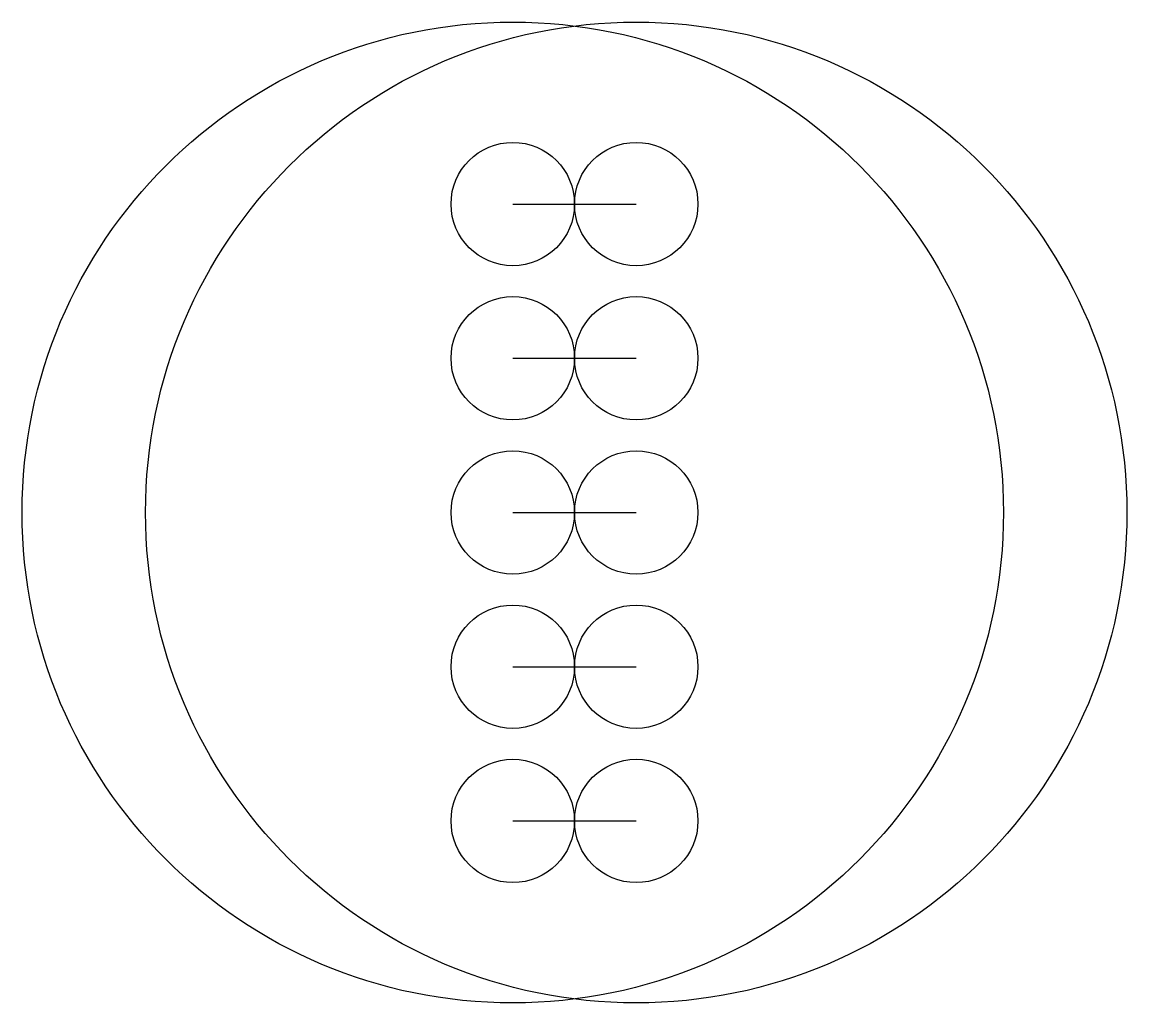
# Model space of a CAD drawing. Header units: millimetres. Extents: x 29.1 to 47, y -8 to 8.
import ezdxf

# ---------------------------------------------------------------- set-up
doc = ezdxf.new("R2010")
doc.units = ezdxf.units.MM
doc.layers.add('Part', color=7, linetype='CONTINUOUS')

msp = doc.modelspace()

# ---------------------------------------------------------------- linework, layer by layer
at = {"layer": 'Part'}
for p, q in [((37, 5, 1), (39, 5, 1)), ((37, 5, 1), (39, 5, 1)), ((37, 2.5, -3.33), (39, 2.5, -3.33)), ((37, 2.5, -3.33), (39, 2.5, -3.33)), ((37, 2.5, 5.33), (39, 2.5, 5.33)), ((37, 2.5, 5.33), (39, 2.5, 5.33)), ((37, 0, 7.95), (39, 0, 7.95)), ((37, 0, 7.95), (39, 0, 7.95)), ((37, 0, 1), (39, 0, 1)), ((37, 0, 1), (39, 0, 1)), ((37, -2.5, -3.33), (39, -2.5, -3.33)), ((37, -2.5, -3.33), (39, -2.5, -3.33)), ((37, -2.5, 5.33), (39, -2.5, 5.33)), ((37, -2.5, 5.33), (39, -2.5, 5.33)), ((37, -5, 1), (39, -5, 1)), ((37, -5, 1), (39, -5, 1))]:
    msp.add_line(p, q, dxfattribs=at)
for centre, radius in [((37, 0), 7.95), ((37, 0), 7.95), ((39, 0), 7.95), ((39, 0), 7.95), ((37, 5), 1), ((37, 5), 1), ((39, 5), 1), ((39, 5), 1), ((37, 2.5, -4.33), 1), ((37, 2.5, 4.33), 1), ((37, 2.5, -4.33), 1), ((37, 2.5, 4.33), 1), ((39, 2.5, -4.33), 1), ((39, 2.5, 4.33), 1), ((39, 2.5, -4.33), 1), ((39, 2.5, 4.33), 1), ((37, 0), 1), ((37, 0), 1), ((39, 0), 1), ((39, 0), 1), ((37, -2.5, -4.33), 1), ((37, -2.5, 4.33), 1), ((37, -2.5, -4.33), 1), ((37, -2.5, 4.33), 1), ((39, -2.5, -4.33), 1), ((39, -2.5, 4.33), 1), ((39, -2.5, -4.33), 1), ((39, -2.5, 4.33), 1), ((37, -5), 1), ((37, -5), 1), ((39, -5), 1), ((39, -5), 1)]:
    msp.add_circle(centre, radius, dxfattribs=at)

doc.saveas('drawing.dxf')
